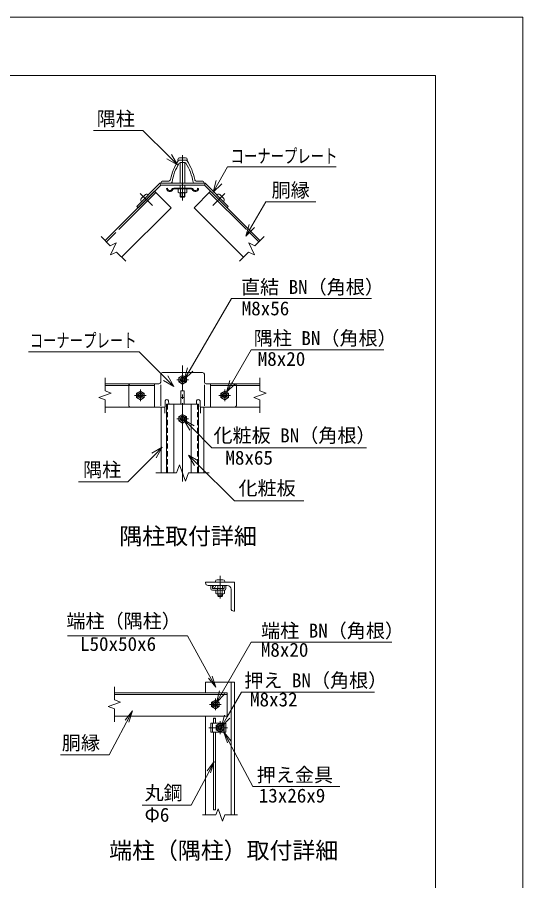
# Model space of a CAD drawing. Units: millimetres, scale not verified. Extents: x -4200 to 4200, y -2970 to 2970.
# Drawn here: x 2463 to 4200, y 0 to 2970 of the extents above; entities that cross this region are included whole.
import ezdxf
from ezdxf.enums import TextEntityAlignment as Align

# ---------------------------------------------------------------- set-up
doc = ezdxf.new("R2010")
doc.units = ezdxf.units.MM
doc.header["$LTSCALE"] = 15
for name, pattern in [('DASHED1', [1.8, 1.2, -0.6]), ('LONG_CHAIN', [21, 18, -1, 1, -1]), ('LONG_DASHED2', [13, 12, -1])]:
    doc.linetypes.add(name, pattern=pattern)
for name, color, linetype, lineweight in [('0-0_D-STR1', 1, 'Continuous', 9), ('0-1_D-BMK', 2, 'LONG_CHAIN', 9), ('0-2_D-STR-DIM', 7, 'Continuous', 9), ('0-5_0', 7, 'Continuous', 9), ('0-6_D-STR-TXT', 7, 'Continuous', 9), ('0-9_D-STR3', 3, 'Continuous', 9), ('0-B_D-TTL', 2, 'Continuous', 9)]:
    doc.layers.add(name, color=color, linetype=linetype, lineweight=lineweight)
doc.layers.add('0-7_D-TTL-TXT', color=7, linetype='Continuous')
doc.styles.add('ＭＳ ゴシック', font='')
doc.styles.get('ＭＳ ゴシック').set_extended_font_data('MS Gothic')

# ---------------------------------------------------------------- blocks, each defined once
blk = doc.blocks.new('MLeader8')
at = {"layer": '0-6_D-STR-TXT'}
blk.add_line((2960.91, 1490.98), (2932.63, 1462.7), dxfattribs=at)
for points in [[(2925.05, 1470.28), (2960.91, 1490.98), (2940.2, 1455.12)], [(2932.63, 1462.7), (2842.41, 1372.48), (2680.01, 1372.48), (2672.81, 1372.48)]]:
    blk.add_lwpolyline(points, dxfattribs=at)
blk = doc.blocks.new('MLeader9')
at = {"layer": '0-6_D-STR-TXT'}
blk.add_line((3050.94, 1463.81), (3079.34, 1435.64), dxfattribs=at)
for points in [[(3071.8, 1428.03), (3050.94, 1463.81), (3086.89, 1443.26)], [(3079.34, 1435.64), (3208.84, 1307.22), (3440.27, 1307.22), (3447.47, 1307.22)]]:
    blk.add_lwpolyline(points, dxfattribs=at)
blk = doc.blocks.new('MLeader10')
at = {"layer": '0-6_D-STR-TXT'}
blk.add_line((3000.51, 1700.42), (2972.23, 1728.7), dxfattribs=at)
for points in [[(2972.23, 1728.7), (2882.01, 1818.92), (2507.8, 1818.92), (2500.6, 1818.92)], [(2979.81, 1736.28), (3000.51, 1700.42), (2964.65, 1721.12)]]:
    blk.add_lwpolyline(points, dxfattribs=at)
blk = doc.blocks.new('MLeader11')
at = {"layer": '0-6_D-STR-TXT'}
blk.add_line((3012.98, 2462.55), (2984.7, 2490.83), dxfattribs=at)
for points in [[(2984.7, 2490.83), (2894.48, 2581.05), (2732.08, 2581.05), (2724.88, 2581.05)], [(2992.28, 2498.41), (3012.98, 2462.55), (2977.12, 2483.25)]]:
    blk.add_lwpolyline(points, dxfattribs=at)
blk = doc.blocks.new('MLeader12')
at = {"layer": '0-6_D-STR-TXT'}
blk.add_line((3136.1, 2368.25), (3155.89, 2403.02), dxfattribs=at)
for points in [[(3155.89, 2403.02), (3185.62, 2455.24), (3551.58, 2455.24), (3558.78, 2455.24)], [(3165.2, 2397.71), (3136.1, 2368.25), (3146.57, 2408.32)]]:
    blk.add_lwpolyline(points, dxfattribs=at)
blk = doc.blocks.new('MLeader13')
at = {"layer": '0-6_D-STR-TXT'}
blk.add_line((3248.64, 2217.61), (3268.64, 2252.25), dxfattribs=at)
for points in [[(3268.64, 2252.25), (3316.35, 2334.89), (3482.1, 2334.89), (3489.3, 2334.89)], [(3277.92, 2246.9), (3248.64, 2217.61), (3259.35, 2257.61)]]:
    blk.add_lwpolyline(points, dxfattribs=at)
blk = doc.blocks.new('_Open')
at = {"layer": '0-5_0'}
blk.add_line((-15, 2.5), (0, 0), dxfattribs=at)
blk.add_lwpolyline([(-15, -2.5), (0, 0), (-15, 0)], dxfattribs=at)
blk = doc.blocks.new('MLeader16')
at = {"layer": '0-6_D-STR-TXT'}
blk.add_line((3036.64, 1723.87), (3056.75, 1758.44), dxfattribs=at)
for points in [[(3056.75, 1758.44), (3198.6, 2002.31), (3672.78, 2002.31), (3679.98, 2002.31)], [(3066.02, 1753.05), (3036.64, 1723.87), (3047.49, 1763.83)]]:
    blk.add_lwpolyline(points, dxfattribs=at)
blk = doc.blocks.new('MLeader17')
at = {"layer": '0-6_D-STR-TXT'}
blk.add_line((3035.2, 1585.62), (3063.48, 1557.34), dxfattribs=at)
for points in [[(3055.9, 1549.76), (3035.2, 1585.62), (3071.06, 1564.92)], [(3063.48, 1557.34), (3131.41, 1489.41), (3655.87, 1489.41), (3663.07, 1489.41)]]:
    blk.add_lwpolyline(points, dxfattribs=at)
blk = doc.blocks.new('MLeader18')
at = {"layer": '0-6_D-STR-TXT'}
blk.add_line((3164.36, 529.46), (3184.41, 564.07), dxfattribs=at)
for points in [[(3184.41, 564.07), (3233.56, 648.89), (3683.32, 648.89), (3690.52, 648.89)], [(3193.69, 558.7), (3164.36, 529.46), (3175.14, 569.44)]]:
    blk.add_lwpolyline(points, dxfattribs=at)
blk = doc.blocks.new('MLeader19')
at = {"layer": '0-6_D-STR-TXT'}
blk.add_line((3146.96, 613.35), (3166.94, 648), dxfattribs=at)
for points in [[(3166.94, 648), (3266.75, 821.16), (3743.13, 821.16), (3750.33, 821.16)], [(3176.22, 642.65), (3146.96, 613.35), (3157.65, 653.35)]]:
    blk.add_lwpolyline(points, dxfattribs=at)
blk = doc.blocks.new('MLeader22')
at = {"layer": '0-6_D-STR-TXT'}
blk.add_line((3181.9, 1680.28), (3201.88, 1714.93), dxfattribs=at)
for points in [[(3201.88, 1714.93), (3265.95, 1826.01), (3715.72, 1826.01), (3722.92, 1826.01)], [(3211.17, 1709.58), (3181.9, 1680.28), (3192.6, 1720.29)]]:
    blk.add_lwpolyline(points, dxfattribs=at)

msp = doc.modelspace()

# ---------------------------------------------------------------- linework, layer by layer
at = {"layer": '0-0_D-STR1'}
for p, q in [((3019.55, 2479.02), (3041.82, 2479.02)), ((3022.55, 2470.02), (3038.14, 2470.02)), ((2981.2, 2406.02), (2960.68, 2406.02)), ((3080.17, 2406.02), (3100.68, 2406.02)), ((2957.68, 2403.02), (2957.68, 2399.02)), ((2957.68, 2403.02), (2957.68, 2399.02)), ((2989.74, 2399.02), (2957.68, 2399.02)), ((3071.63, 2399.02), (3103.68, 2399.02)), ((3103.68, 2403.02), (3103.68, 2399.02)), ((2934.47, 2371.4), (2764.77, 2201.7)), ((2934.47, 2371.4), (2991.04, 2314.83)), ((3126.9, 2371.4), (3296.6, 2201.7)), ((2991.04, 2314.83), (2821.33, 2145.13)), ((2764.58, 1709.23), (2934.47, 1709.23)), ((2764.58, 1703.23), (2934.47, 1703.23)), ((2934.47, 1709.23), (2934.47, 1629.23)), ((3126.9, 1709.23), (3126.9, 1629.23)), ((3296.79, 1709.23), (3126.9, 1709.23)), ((3296.79, 1703.23), (3126.9, 1703.23)), ((2970.68, 1650.99), (2969.18, 1607.99)), ((2982.68, 1650.99), (2983.09, 1639.23)), ((3078.68, 1650.99), (3078.27, 1639.23)), ((3090.68, 1650.99), (3092.18, 1607.99)), ((2764.58, 1629.23), (2934.47, 1629.23)), ((2957.68, 1402.98), (2957.68, 1629.23)), ((3103.68, 1402.98), (3103.68, 1629.23)), ((3296.79, 1629.23), (3126.9, 1629.23)), ((3109.53, 1027.42), (3209.53, 1027.42)), ((3109.53, 1024.42), (3109.53, 1027.42)), ((3184.53, 1015.42), (3118.53, 1015.42)), ((3209.53, 1027.42), (3209.53, 927.42)), ((3197.53, 936.42), (3197.53, 1002.42)), ((3209.53, 927.42), (3206.53, 927.42)), ((3109.53, 682.53), (3209.53, 682.53)), ((3109.53, 646.53), (3109.53, 682.53)), ((3197.53, 682.53), (3197.53, 226.41)), ((3209.53, 682.53), (3209.53, 226.41)), ((3183.53, 646.53), (2796.69, 646.53)), ((3183.53, 640.53), (2796.69, 640.53)), ((3183.53, 566.53), (3183.53, 646.53)), ((3183.53, 566.53), (2796.69, 566.53)), ((3109.53, 226.41), (3109.53, 566.53))]:
    msp.add_line(p, q, dxfattribs=at)
at = {"layer": '0-0_D-STR1', "linetype": 'LONG_DASHED2'}
for p, q in [((2938.71, 2367.16), (2769.01, 2197.45)), ((3122.65, 2367.16), (3292.36, 2197.45))]:
    msp.add_line(p, q, dxfattribs=at)
at = {"layer": '0-0_D-STR1'}
msp.add_lwpolyline([(3126.9, 2371.4), (3070.33, 2314.83), (3240.03, 2145.13)], dxfattribs=at)
for centre, radius, start, end in [((3166.6, 2377.31), 181, 146.67148, 168.8028), ((3160.68, 2377.42), 168, 147.4916, 171.15527), ((3019.55, 2474.02), 5, 90, 146.67148), ((3023.22, 2465.02), 5, 90, 147.4916), ((3038.14, 2465.02), 5, 32.5084, 90), ((3041.82, 2474.02), 5, 33.32852, 90), ((2900.68, 2377.42), 168, 8.84473, 32.5084), ((2894.77, 2377.31), 181, 11.1972, 33.32852), ((2960.68, 2403.02), 3, 90, 180), ((2981.2, 2414.02), 8, 270, 348.8028), ((3080.17, 2414.02), 8, 191.1972, 270), ((3100.68, 2403.02), 3, 0, 90), ((2989.74, 2404.02), 5, 270, 351.15527), ((3071.63, 2404.02), 5, 188.84473, 270), ((2976.68, 1648.49), 6.5, 22.61986, 157.38014), ((3084.68, 1648.49), 6.5, 22.61986, 157.38014), ((3118.53, 1024.42), 9, 180, 270), ((3184.53, 1002.42), 13, 360, 90), ((3206.53, 936.42), 9, 180, 270)]:
    msp.add_arc(centre, radius, start, end, dxfattribs=at)
at = {"layer": '0-1_D-BMK'}
for p, q in [((3030.68, 2495.76), (3030.68, 2339.37)), ((2885.44, 2363.87), (2926.94, 2322.37)), ((3175.93, 2363.87), (3134.43, 2322.37)), ((3030.68, 1372.98), (3030.68, 1771.97)), ((3050.68, 1723.23), (3010.68, 1723.23)), ((2905.68, 1669.23), (2865.68, 1669.23)), ((2885.68, 1689.23), (2885.68, 1649.23)), ((3155.68, 1669.23), (3195.68, 1669.23)), ((3175.68, 1689.23), (3175.68, 1649.23)), ((3050.68, 1589.23), (3010.68, 1589.23)), ((3159.53, 970.42), (3159.53, 1048.48)), ((3143.53, 586.53), (3143.53, 626.53)), ((3163.53, 606.53), (3123.53, 606.53)), ((3159.53, 548.53), (3159.53, 504.53)), ((3185.53, 526.53), (3121.53, 526.53))]:
    msp.add_line(p, q, dxfattribs=at)
at = {"layer": '0-2_D-STR-DIM'}
for p, q in [((2750.62, 2215.84), (2782.17, 2184.29)), ((3310.75, 2215.84), (3279.2, 2184.29)), ((2782.17, 2184.29), (2802.56, 2193.8)), ((2802.56, 2193.8), (2783.54, 2153.02)), ((2783.54, 2153.02), (2803.93, 2162.53)), ((2803.93, 2162.53), (2835.48, 2130.99)), ((3257.44, 2162.53), (3225.89, 2130.99)), ((2764.58, 1729.49), (2764.58, 1684.88)), ((3296.79, 1729.49), (3296.79, 1684.88)), ((3317.93, 1677.19), (3275.64, 1661.8)), ((3296.79, 1684.88), (3317.93, 1677.19)), ((2764.58, 1654.1), (2764.58, 1609.49)), ((3275.64, 1661.8), (3296.79, 1654.1)), ((3296.79, 1654.1), (3296.79, 1609.49)), ((2938.68, 1402.98), (3010.16, 1402.98)), ((3051.21, 1402.98), (3122.68, 1402.98)), ((2796.69, 666.79), (2796.69, 622.18)), ((2817.83, 614.49), (2775.54, 599.09)), ((2775.54, 599.09), (2796.69, 591.4)), ((2796.69, 622.18), (2817.83, 614.49)), ((2796.69, 591.4), (2796.69, 546.79)), ((3152.57, 247.55), (3144.88, 226.41)), ((3167.96, 205.26), (3152.57, 247.55)), ((3099.53, 226.41), (3144.88, 226.41)), ((3175.66, 226.41), (3167.96, 205.26)), ((3175.66, 226.41), (3219.53, 226.41))]:
    msp.add_line(p, q, dxfattribs=at)
for points in [[(3279.2, 2184.29), (3258.81, 2193.8), (3277.83, 2153.02), (3257.44, 2162.53)], [(2764.58, 1684.88), (2785.72, 1677.19), (2743.44, 1661.8), (2764.58, 1654.1)], [(3010.16, 1402.98), (3020.42, 1431.17), (3040.95, 1374.79), (3051.21, 1402.98)]]:
    msp.add_lwpolyline(points, dxfattribs=at)
at = {"layer": '0-6_D-STR-TXT'}
for points in [[(2635.32, 842.47), (3047.99, 842.47), (3144.32, 667.13)], [(2610.96, 433.38), (2778.63, 433.38), (2857.61, 582.28)], [(3571.44, 323.97), (3272.1, 323.97), (3172.83, 511.35)], [(2892.1, 259.52), (3059.78, 259.52), (3138.75, 408.42)]]:
    msp.add_lwpolyline(points, dxfattribs=at)
at = {"layer": '0-9_D-STR3'}
for p, q in [((3014.68, 2481.02), (3014.68, 2479.02)), ((3046.68, 2479.02), (3014.68, 2479.02)), ((3040.68, 2487.02), (3020.68, 2487.02)), ((3022.68, 2469.99), (3022.68, 2399.02)), ((3038.68, 2469.99), (3038.68, 2399.02)), ((3046.68, 2481.02), (3046.68, 2479.02)), ((2953.03, 2399.02), (2873.38, 2319.36)), ((2955.68, 2392.62), (2877.9, 2314.83)), ((2955.68, 2392.62), (3105.68, 2392.62)), ((2978.88, 2381.82), (2975.68, 2381.39)), ((3000.15, 2382.62), (3061.22, 2382.62)), ((3000.16, 2379.42), (3061.21, 2379.42)), ((3015.67, 2379.42), (3015.67, 2367.86)), ((3015.67, 2379.42), (3045.7, 2379.42)), ((3022.68, 2392.62), (3022.68, 2382.62)), ((3023.18, 2379.42), (3023.18, 2367.86)), ((3038.19, 2379.42), (3038.19, 2367.86)), ((3038.68, 2392.62), (3038.68, 2382.62)), ((3045.7, 2379.42), (3045.7, 2367.86)), ((3082.48, 2381.82), (3085.68, 2381.39)), ((3105.68, 2392.62), (3183.47, 2314.83)), ((2903.08, 2360.37), (2888.93, 2346.23)), ((2911.56, 2360.37), (2912.98, 2358.96)), ((3015.67, 2367.86), (3018.18, 2366.42)), ((3018.18, 2366.42), (3043.18, 2366.42)), ((3022.68, 2366.42), (3022.68, 2353.42)), ((3024.18, 2366.42), (3024.18, 2353.42)), ((3036.28, 2351.02), (3025.08, 2351.02)), ((3038.68, 2353.42), (3036.28, 2351.02)), ((3037.18, 2366.42), (3037.18, 2353.42)), ((3038.68, 2366.42), (3038.68, 2353.42)), ((3045.7, 2367.86), (3043.18, 2366.42)), ((3149.81, 2360.37), (3148.39, 2358.96)), ((3158.29, 2360.37), (3172.44, 2346.23)), ((2877.9, 2314.83), (2873.38, 2319.36)), ((2888.93, 2337.74), (2890.35, 2336.33)), ((3172.44, 2337.74), (3171.02, 2336.33)), ((3183.47, 2314.83), (3187.99, 2319.36)), ((2955.68, 1742.23), (2955.68, 1715.23)), ((2961.68, 1748.23), (3099.68, 1748.23)), ((3105.68, 1742.23), (3105.68, 1715.23)), ((2851.68, 1709.23), (2949.68, 1709.23)), ((2955.68, 1633.23), (2955.68, 1705.24)), ((3105.68, 1633.23), (3105.68, 1705.42)), ((3111.68, 1709.23), (3209.68, 1709.23)), ((2885.68, 1684.24), (2872.68, 1676.74)), ((2872.68, 1676.74), (2872.68, 1661.73)), ((2898.68, 1676.74), (2885.68, 1684.24)), ((2898.68, 1661.73), (2898.68, 1676.74)), ((3036.68, 1685.23), (3036.68, 1641.18)), ((2872.68, 1661.73), (2885.68, 1654.22)), ((2885.68, 1654.22), (2898.68, 1661.73)), ((2975.68, 1639.23), (2975.68, 1402.98)), ((3085.68, 1639.23), (2975.68, 1639.23)), ((3000.68, 1639.23), (3000.68, 1402.98)), ((3036.68, 1662.58), (3024.68, 1662.58)), ((3060.68, 1639.23), (3060.68, 1402.98)), ((3085.68, 1639.23), (3085.68, 1402.98)), ((2851.68, 1629.23), (2969.93, 1629.23)), ((3030.68, 1604.24), (3017.68, 1596.74)), ((3043.68, 1596.74), (3030.68, 1604.24)), ((3091.44, 1629.23), (3209.68, 1629.23)), ((3017.68, 1596.74), (3017.68, 1581.73)), ((3017.68, 1581.73), (3030.68, 1574.22)), ((3030.68, 1574.22), (3043.68, 1581.73)), ((3043.68, 1581.73), (3043.68, 1596.74)), ((3127.53, 1005.42), (3127.53, 1015.42)), ((3127.53, 1015.42), (3133.53, 1015.42)), ((3133.53, 1006.42), (3133.53, 1015.42)), ((3143.53, 1029.42), (3143.53, 1027.42)), ((3169.53, 1035.42), (3149.53, 1035.42)), ((3151.53, 1005.42), (3151.53, 1015.42)), ((3167.53, 1005.42), (3167.53, 1015.42)), ((3173.53, 1006.42), (3173.53, 1015.42)), ((3173.53, 1015.42), (3179.53, 1015.42)), ((3175.53, 1029.42), (3175.53, 1027.42)), ((3179.53, 1005.42), (3179.53, 1015.42)), ((3133.53, 999.42), (3173.53, 999.42)), ((3134.53, 1005.42), (3172.53, 1005.42)), ((3144.52, 999.42), (3144.52, 987.87)), ((3144.52, 999.42), (3174.54, 999.42)), ((3144.52, 987.87), (3147.03, 986.42)), ((3147.03, 986.42), (3172.03, 986.42)), ((3150.53, 999.42), (3150.53, 1005.42)), ((3151.53, 986.42), (3151.53, 979.82)), ((3152.03, 999.42), (3152.03, 987.87)), ((3153.03, 986.42), (3153.03, 978.32)), ((3166.03, 986.42), (3166.03, 978.32)), ((3167.04, 999.42), (3167.04, 987.87)), ((3167.53, 986.42), (3167.53, 979.82)), ((3168.53, 999.42), (3168.53, 1005.42)), ((3174.54, 987.87), (3172.03, 986.42)), ((3174.54, 999.42), (3174.54, 987.87)), ((3165.13, 977.42), (3153.93, 977.42)), ((3167.53, 979.82), (3165.13, 977.42)), ((3143.53, 621.54), (3130.53, 614.03)), ((3130.53, 614.03), (3130.53, 599.02)), ((3130.53, 599.02), (3143.53, 591.52)), ((3156.53, 614.03), (3143.53, 621.54)), ((3143.53, 591.52), (3156.53, 599.02)), ((3156.53, 599.02), (3156.53, 614.03)), ((3127.53, 542.53), (3127.53, 510.53)), ((3133.53, 542.53), (3133.53, 510.53)), ((3137.53, 542.53), (3137.53, 559.03)), ((3143.93, 542.53), (3143.93, 559.03)), ((3159.53, 541.54), (3146.53, 534.03)), ((3172.53, 534.03), (3159.53, 541.54)), ((3173.53, 542.53), (3173.53, 510.53)), ((3127.53, 510.53), (3179.53, 510.53)), ((3137.53, 244.08), (3137.53, 510.53)), ((3143.93, 244.08), (3143.93, 510.53)), ((3146.53, 534.03), (3146.53, 519.02)), ((3146.53, 519.02), (3159.53, 511.52)), ((3159.53, 511.52), (3172.53, 519.02)), ((3172.53, 519.02), (3172.53, 534.03))]:
    msp.add_line(p, q, dxfattribs=at)
at = {"layer": '0-9_D-STR3', "linetype": 'LONG_DASHED2'}
for p, q in [((2845.68, 1703.23), (2845.68, 1635.23)), ((3215.68, 1703.23), (3215.68, 1635.23))]:
    msp.add_line(p, q, dxfattribs=at)
at = {"layer": '0-9_D-STR3', "linetype": 'DASHED1'}
for p, q in [((2978.88, 1639.23), (2978.88, 1402.98)), ((3082.48, 1639.23), (3082.48, 1402.98))]:
    msp.add_line(p, q, dxfattribs=at)
at = {"layer": '0-9_D-STR3'}
for points in [[(2955.68, 2392.62), (2953.03, 2399.02), (3108.34, 2399.02)], [(3105.68, 2392.62), (3108.34, 2399.02), (3187.99, 2319.36)], [(3038.68, 2353.42), (3022.68, 2353.42), (3025.08, 2351.02)], [(3036.68, 1685.23), (3024.68, 1685.23), (3024.68, 1641.18)], [(3167.53, 979.82), (3151.53, 979.82), (3153.93, 977.42)], [(3127.53, 542.53), (3179.53, 542.53), (3179.53, 510.53)]]:
    msp.add_lwpolyline(points, dxfattribs=at)
for points in [[(3043.68, 1730.74), (3030.68, 1738.24), (3017.68, 1730.74), (3017.68, 1715.73), (3030.68, 1708.22), (3043.68, 1715.73)], [(3162.68, 1676.74), (3175.68, 1684.24), (3188.68, 1676.74), (3188.68, 1661.73), (3175.68, 1654.22), (3162.68, 1661.73)]]:
    msp.add_lwpolyline(points, close=True, dxfattribs=at)
for centre, radius in [((3030.68, 1723.23), 12.5), ((3030.68, 1723.23), 8), ((3030.68, 1723.23), 5.6), ((2885.68, 1669.23), 12.5), ((2885.68, 1669.23), 8), ((2885.68, 1669.23), 5.6), ((3175.68, 1669.23), 12.5), ((3175.68, 1669.23), 8), ((3175.68, 1669.23), 5.6), ((3030.68, 1589.23), 12.5), ((3030.68, 1589.23), 8), ((3030.68, 1589.23), 5.6), ((3140.73, 1012.22), 3.2), ((3143.53, 606.53), 12.5), ((3143.53, 606.53), 8), ((3143.53, 606.53), 5.6), ((3159.53, 526.53), 12.5), ((3159.53, 526.53), 8), ((3159.53, 526.53), 5.6)]:
    msp.add_circle(centre, radius, dxfattribs=at)
for centre, radius, start, end in [((3020.68, 2481.02), 6, 90, 180), ((3040.68, 2481.02), 6, 0, 90), ((2986.88, 2381.82), 11.21, 182.19864, 337.12847), ((2986.88, 2381.82), 8, 180, 337.11462), ((3000.15, 2376.22), 6.4, 90, 157.11462), ((3000.16, 2376.22), 3.2, 90, 157.12847), ((3061.21, 2376.22), 3.2, 22.87153, 90), ((3061.22, 2376.22), 6.4, 22.88538, 90), ((3074.49, 2381.82), 11.21, 202.87153, 357.80136), ((3074.48, 2381.82), 8, 202.88538, 0), ((2907.32, 2356.13), 6, 45, 135), ((3019.43, 2373.35), 6.64, 235.61585, 304.38416), ((3030.68, 2391.54), 24.84, 252.4121, 287.5879), ((3041.94, 2373.35), 6.64, 235.61586, 304.38414), ((3154.05, 2356.13), 6, 45, 135), ((2893.18, 2341.99), 6, 135, 225), ((3168.19, 2341.99), 6, 315, 45), ((2961.68, 1742.23), 6, 90, 180), ((3099.68, 1742.23), 6, 0, 90), ((2949.68, 1715.23), 6, 270, 0), ((3111.68, 1715.23), 6, 180, 270), ((3149.53, 1029.42), 6, 90, 180), ((3169.53, 1029.42), 6, 0, 90), ((3133.53, 1005.42), 6, 180, 270), ((3134.53, 1006.42), 1, 180, 270), ((3148.27, 993.35), 6.64, 235.61585, 304.38416), ((3159.53, 1011.55), 24.84, 252.4121, 287.5879), ((3170.79, 993.35), 6.64, 235.61586, 304.38414), ((3172.53, 1006.42), 1, 270, 0), ((3173.53, 1005.42), 6, 270, 0), ((3139.13, 557.2), 2.43, 48.88791, 131.11209), ((3139.13, 560.86), 2.43, 228.88791, 311.11209), ((3142.33, 557.2), 2.43, 48.88791, 131.11209), ((3139.13, 245.91), 2.43, 228.88791, 311.11209), ((3142.33, 242.24), 2.43, 48.88791, 131.11209), ((3142.33, 245.91), 2.43, 228.88791, 311.11209)]:
    msp.add_arc(centre, radius, start, end, dxfattribs=at)
at = {"layer": '0-9_D-STR3', "linetype": 'LONG_DASHED2'}
for centre, start, end in [((2851.68, 1703.23), 90, 180), ((3209.68, 1703.23), 0, 90), ((2851.68, 1635.23), 180, 270), ((3209.68, 1635.23), 270, 0)]:
    msp.add_arc(centre, 6, start, end, dxfattribs=at)
at = {"layer": '0-B_D-TTL', "color": 7}
msp.add_lwpolyline([(-4200.17, -2969.94), (4199.83, -2969.94), (4199.83, 2970.06), (-4200.17, 2970.06)], close=True, dxfattribs=at)
at = {"layer": '0-B_D-TTL'}
msp.add_lwpolyline([(-3900.17, 2770.06), (3899.83, 2770.06), (3899.83, -2769.94), (-3900.17, -2769.94)], close=True, dxfattribs=at)

# ---------------------------------------------------------------- block references
at = {"layer": '0-6_D-STR-TXT'}
for name in ['MLeader11', 'MLeader12', 'MLeader13', 'MLeader16', 'MLeader10', 'MLeader22', 'MLeader17', 'MLeader8', 'MLeader9', 'MLeader19', 'MLeader18']:
    msp.add_blockref(name, (0, 0), dxfattribs=at)
at = {"layer": '0-6_D-STR-TXT', "xscale": 2.666667, "yscale": 2.666667}
for p, rotation in [((3145.29, 665.38), 298.78475), ((2858.54, 584.05), 62.05959), ((3171.89, 513.11), 117.91483), ((3139.69, 410.19), 62.05959)]:
    msp.add_blockref('_Open', p, dxfattribs=dict(at, rotation=rotation))

# ---------------------------------------------------------------- texts
at = {"layer": '0-6_D-STR-TXT', "style": 'ＭＳ ゴシック'}
for s, p in [('隅柱', (2735.77, 2582.7)), ('胴縁', (3336.65, 2337.12)), ('直結 BN（角根）', (3231.51, 2003.86)), ('M8x56', (3233.93, 1930.36)), ('隅柱 BN（角根）', (3275.17, 1827.93)), ('M8x20', (3289.02, 1756.69)), ('化粧板 BN（角根）', (3137.01, 1493.43)), ('M8x65', (3177.94, 1416.75)), ('隅柱', (2688.75, 1375.4)), ('化粧板', (3222.85, 1312)), ('端柱（隅柱）', (2631.51, 855.06)), ('端柱 BN（角根）', (3300.52, 821.78)), ('L50x50x6', (2678.16, 776.2)), ('M8x20', (3299.66, 756.09)), ('押え BN（角根）', (3242.77, 650.81)), ('M8x32', (3262.59, 585.12)), ('胴縁', (2615.72, 435.75)), ('押え金具', (3285.69, 325.77)), ('丸鋼', (2900.08, 263.92)), ('13x26x9', (3292.52, 254.59)), ('Φ6', (2900.08, 188.53))]:
    msp.add_text(s, height=48.06, dxfattribs=at).set_placement(p, align=Align.BOTTOM_LEFT)
at = {"layer": '0-6_D-STR-TXT', "style": 'ＭＳ ゴシック', "width": 0.7}
for p in [(3195.89, 2454.27), (2505.36, 1819.59)]:
    msp.add_text('コーナープレート', height=48.06, dxfattribs=at).set_placement(p, align=Align.BOTTOM_LEFT)
at = {"layer": '0-7_D-TTL-TXT', "style": 'ＭＳ ゴシック'}
for s, p in [('隅柱取付詳細', (2813.32, 1139.11)), ('端柱（隅柱）取付詳細', (2778.34, 57.9))]:
    msp.add_text(s, height=57.73, dxfattribs=at).set_placement(p, align=Align.BOTTOM_LEFT)

doc.saveas('drawing.dxf')
